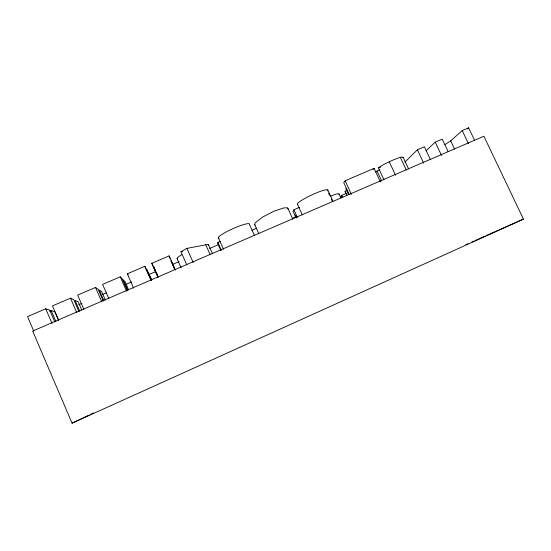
<?xml version="1.0" encoding="UTF-8"?>
<svg xmlns="http://www.w3.org/2000/svg" width="551" height="551" viewBox="0 0 551 551"><rect width="100%" height="100%" fill="white"/><g stroke="black" fill="none" stroke-linecap="round" stroke-linejoin="round"><path stroke-width="0.83" d="M220.193 241.462L217.879 242.461L217.735 243.611L220.834 250.519M287.973 209.139L287.973 208.354L287.333 207.837L283.972 207.885L273.881 211.212L262.558 217.073L255.361 222.756A39.92 5.586 -24.8 0 0 254.672 224.581L258.922 233.975M299.393 207.403L293.897 209.766L293.029 211.205L296.128 217.996M295.694 215.248L295.143 216.116L295.832 217.631M380.376 181.871L374.088 168.365L345.119 180.783L343.721 182.56L349.258 194.531M346.393 193.38L341.751 195.385L340.938 196.356L341.627 197.857M372.972 169.618L374.088 168.365M404.964 162.063L417.403 149.789L424.387 146.8L430.324 159.404M426.047 150.809L435.214 142.151L442.246 139.141L448.183 151.69M445.036 144.507L450.677 140.849L462.22 130.573L468.619 127.832L474.542 140.257M467.379 128.927L468.619 127.832M383.937 179.647L378.406 167.779L381.085 166.037A12.597 1.694 -25.9 0 1 388.476 162.132L389.247 161.78A16.358 2.19 -25.9 0 1 395.528 159.032C397.774 158.543 401.245 156.126 403.194 157.476A12.494 1.674 -26 0 1 403.118 157.641M186.837 265.017L180.935 251.731L186.885 248.377L205.778 244.802A17.219 2.411 -23.6 0 1 208.457 245.539M375.5 172.002A15.614 2.039 -25.8 0 1 377.056 171.113L379.963 169.57M72.064 423.168L523.45 219.119L483.895 136.235L32.667 331.061L72.064 423.168L89.062 415.117M90.612 414.386L93.704 412.919M465.691 244.72L468.033 243.68M471.938 241.951L474.28 240.911M475.837 240.222L485.204 236.069M486.767 235.38L523.45 219.119M330.807 196.066L336.048 194.076L338.817 193.725L340.986 197.864M78.745 304.724L81.906 303.36M102.438 294.523L106.391 292.822M126.131 284.323L131.661 281.94M148.247 274.797L155.354 271.739M172.759 264.335L179.034 261.635M209.628 248.46L218.258 244.747M251.993 230.222L256.697 228.19M292.292 218.41L296.169 216.736M54.845 322.101L49.686 310.103L45.726 308.787L27.55 316.577L33.811 331.254M78.917 311.556L73.806 299.751L70.487 298.174L52.476 305.895L58.757 320.482M103.292 301.032L98.181 289.289L95.495 287.45L77.657 295.102L83.938 309.607M127.446 290.597L122.336 278.923L120.276 276.829L102.603 284.406L108.891 298.828M133.604 288.152L127.315 273.813L144.83 266.305L151.387 280.259M158.096 277.58L151.807 263.316L169.157 255.878L175.452 270.08M49.693 311.267L51.215 310.612L54.907 311.838L58.523 320.248M378.406 167.779L380.7 167.029M180.935 251.731L182.601 251.387M255.203 225.125L254.672 224.581M127.315 273.813L128.252 274.894M151.807 263.316L157.848 276.547M462.22 130.573L468.508 143.804M450.677 140.849L454.554 149.032M435.214 142.151L441.503 155.465M417.403 149.789L423.691 163.158M403.084 157.118L408.615 168.916M400.35 157.379L406.28 170.025M389.247 161.78L395.535 175.246M377.077 171.113L381.712 181.079M345.119 180.783L351.407 194.379M345.739 188.538L348.494 194.496M345.387 191.996L346.806 195.068M341.751 195.385L342.798 197.651M327.859 190.129L333.011 201.322M328.541 193.098L329.567 195.329M331.275 199.042L332.301 201.267M297.554 204.483L302.306 214.883M293.897 209.766L297.375 217.383M287.739 208.058L292.856 219.284M254.548 235.738L249.424 224.395A17.005 2.452 -24.1 0 0 232.398 228.92A17.005 2.452 -24.1 0 0 219.057 238.19M218.423 237.853L223.534 249.259M217.879 242.461L221.357 250.209M208.519 244.837L212.514 253.77M205.778 244.802L210.151 254.59M186.885 248.377L193.181 262.51M177.14 258.867L181.114 267.82M171.017 260.775L174.77 269.246M170.989 260.988L172.008 263.275M172.683 264.804L174.708 269.377M155.733 271.154L153.557 266.656L157.951 276.609M156.388 272.649L157.379 274.894M151.8 279.97L146.828 269.549L151.553 280.287M144.83 266.305L150.795 279.839M128.672 289.957L125.049 281.678L123.128 279.729L127.515 289.75M120.276 276.829L126.565 291.197M105.344 300.033L101.721 291.713L99.214 289.998L103.939 300.846M95.495 287.45L101.783 301.9M81.81 310.192L78.187 301.831L75.088 300.357L79.812 311.267M70.487 298.174L76.768 312.706M51.215 310.612L55.933 321.584M45.726 308.787L52.008 323.396M169.157 255.878L169.99 258.46M339.202 193.993L339.168 194.455A24.471 3.161 -25 0 1 339.017 194.744M345.236 191.989A10.276 1.309 -25.4 0 1 346.786 189.992M340.174 197.396A7.349 0.902 -25.2 0 1 341.524 196.976M297.733 204.552A16.826 2.362 -25.1 0 1 312.417 194.627A16.826 2.362 -25.1 0 1 327.521 190.873M177.691 259.066A17.219 2.411 -23.6 0 1 181.692 254.734"/></g></svg>
